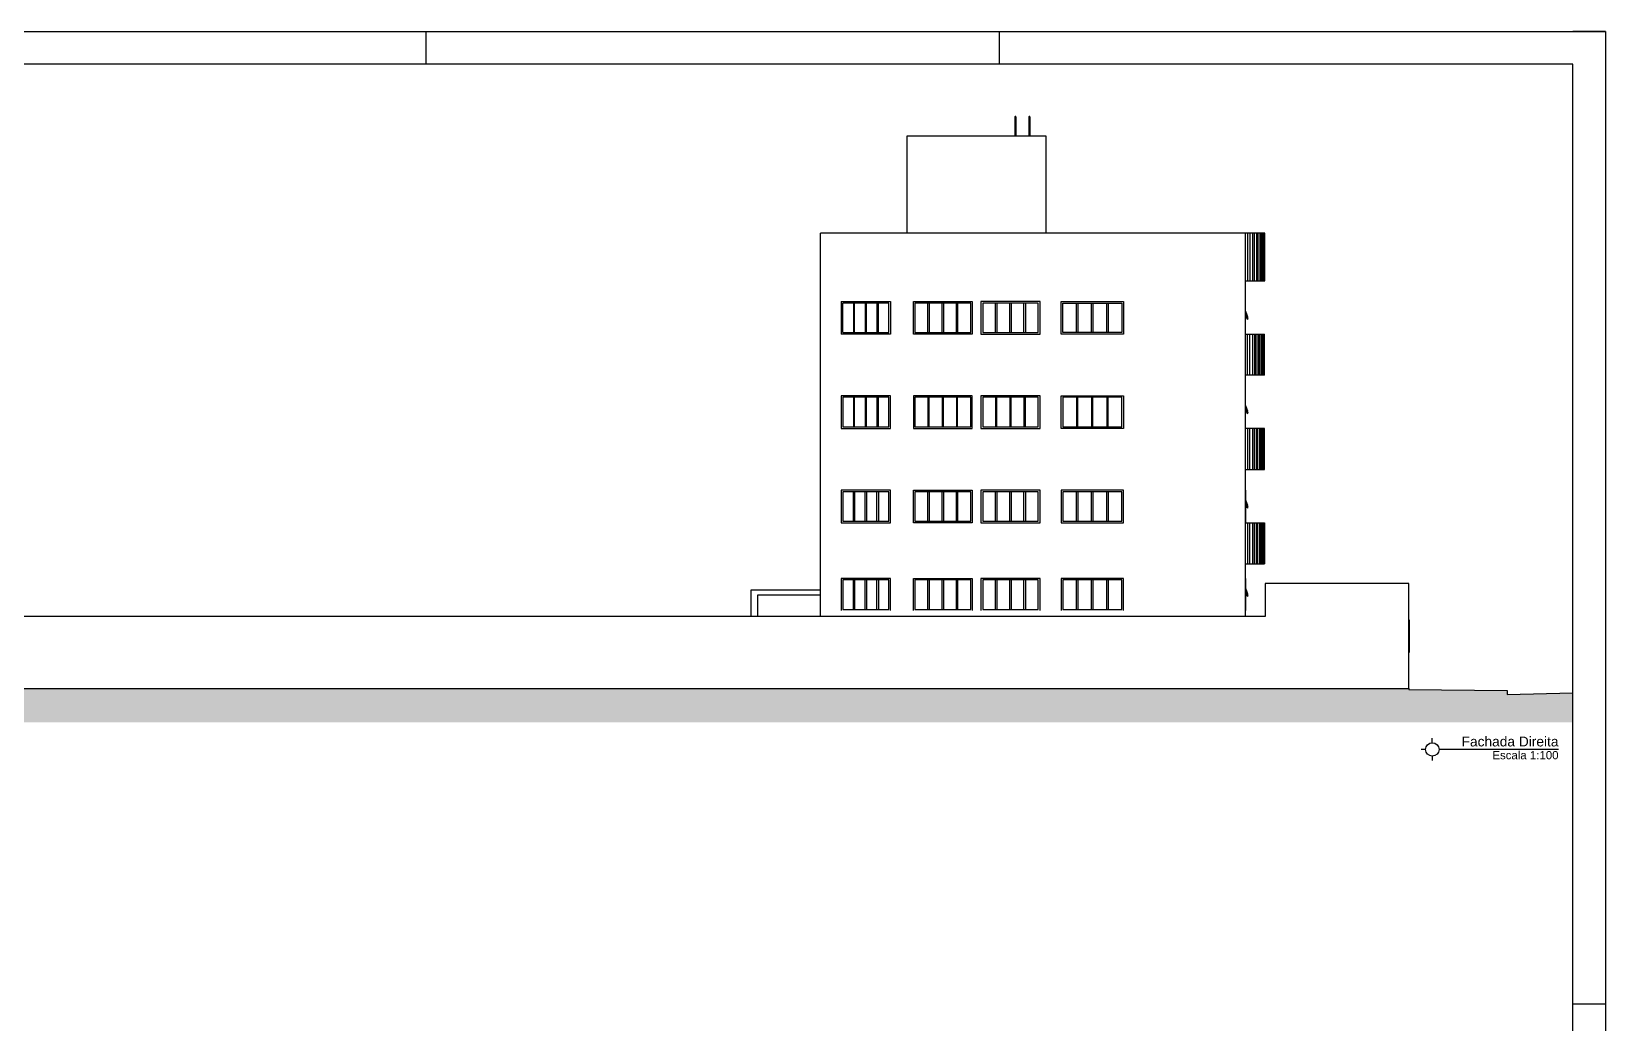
# Model space of a CAD drawing. Extents: x -120 to 1117, y 5 to 675.
# Drawn here: x 130.17 to 178.2, y 98.51 to 128.8 of the extents above; entities that cross this region are included whole.
import ezdxf
from ezdxf.enums import TextEntityAlignment as Align

# ---------------------------------------------------------------- set-up
doc = ezdxf.new("R2010")
doc.units = 0
doc.header["$MEASUREMENT"] = 0
doc.layers.get('0').update_dxf_attribs({"linetype": 'CONTINUOUS'})
for name, color, linetype in [('carimbo', 4, 'CONTINUOUS'), ('LINVISTA', 4, 'CONTINUOUS'), ('texto', 7, 'CONTINUOUS')]:
    doc.layers.add(name, color=color, linetype=linetype)
doc.styles.get("Standard").update_dxf_attribs({"font": 'arial.ttf'})

# ---------------------------------------------------------------- blocks, each defined once
blk = doc.blocks.new('A1')
for p, q in [((481, 594), (481, 584)), ((656, 594), (656, 584)), ((841, 594), (831, 594))]:
    blk.add_line(p, q)
blk.add_lwpolyline([(841, 0), (0, 0), (0, 594), (841, 594)], close=True)
at = {"color": 2}
blk.add_lwpolyline([(831, 10), (831, 584), (30, 584), (30, 10), (831, 10)], dxfattribs=at)
blk.add_lwpolyline([(841, 297), (831, 297)])

msp = doc.modelspace()

# ---------------------------------------------------------------- hatches: boundary and pattern name
at = {"layer": 'LINVISTA'}
h = msp.add_hatch(dxfattribs=at)
h.set_pattern_fill('EARTH', color=13, scale=2, angle=45, style=0)
h.set_pattern_definition([(45, (94.1, 140.71705), (6e-17, 0.7071068), [0.5, -0.5]), (45, (93.9674, 140.84963), (6e-17, 0.7071068), [0.5, -0.5]), (45, (93.83483, 140.9822), (6e-17, 0.7071068), [0.5, -0.5]), (135, (93.83483, 141.0706), (-0.7071068, 1e-16), [0.5, -0.5]), (135, (93.9674, 141.2032), (-0.7071068, 1e-16), [0.5, -0.5]), (135, (94.1, 141.33577), (-0.7071068, 1e-16), [0.5, -0.5])])
h.paths.add_polyline_path([(177.2, 108.605), (175.2, 108.555), (175.2, 108.675), (172.2, 108.705), (172.2, 108.735), (126.892, 108.735), (126.892, 108.705), (124.892, 108.705), (124.892, 107.705), (177.2, 107.705)])

# ---------------------------------------------------------------- linework, layer by layer
at = {"layer": 'carimbo'}
for p, q in [((172.915, 107.08), (172.915, 107.216)), ((172.712, 106.876), (172.575, 106.876)), ((172.915, 106.672), (172.915, 106.536)), ((176.766, 106.876), (173.119, 106.876))]:
    msp.add_line(p, q, dxfattribs=at)
msp.add_circle((172.915, 106.876), 0.204, dxfattribs=at)
at = {"layer": 'LINVISTA'}
for p, q in [((160.176, 126.19), (160.176, 125.605)), ((160.206, 126.19), (160.206, 125.605)), ((160.606, 126.19), (160.606, 125.605)), ((160.636, 126.19), (160.636, 125.605)), ((156.88, 125.605), (156.88, 122.637)), ((161.136, 125.605), (156.88, 125.605)), ((161.136, 122.637), (161.136, 125.605)), ((154.247, 110.935), (154.247, 122.637)), ((167.803, 122.637), (154.247, 122.637)), ((167.202, 122.637), (167.202, 110.935)), ((167.284, 121.188), (167.284, 122.637)), ((167.358, 121.188), (167.358, 122.637)), ((167.425, 122.637), (167.425, 121.188)), ((167.491, 121.188), (167.491, 122.637)), ((167.551, 122.637), (167.551, 121.188)), ((167.602, 121.188), (167.602, 122.637)), ((167.647, 122.637), (167.647, 121.188)), ((167.691, 121.188), (167.691, 122.637)), ((167.721, 122.637), (167.721, 121.188)), ((167.751, 121.188), (167.751, 122.637)), ((167.773, 122.637), (167.773, 121.188)), ((167.788, 121.188), (167.788, 122.637)), ((167.795, 122.637), (167.795, 121.188)), ((167.803, 121.188), (167.803, 122.637)), ((167.202, 121.188), (167.803, 121.188)), ((154.878, 120.556), (156.376, 120.556)), ((154.878, 120.556), (154.878, 119.557)), ((156.331, 120.506), (154.93, 120.506)), ((154.93, 119.606), (154.93, 120.506)), ((155.249, 120.506), (155.249, 119.606)), ((155.286, 119.606), (155.286, 120.506)), ((155.612, 120.506), (155.612, 119.606)), ((155.649, 119.606), (155.649, 120.506)), ((155.968, 120.506), (155.968, 119.606)), ((156.012, 119.606), (156.012, 120.506)), ((156.331, 119.606), (156.331, 120.506)), ((156.376, 120.556), (156.376, 119.557)), ((157.08, 119.557), (157.08, 120.556)), ((157.08, 120.556), (158.875, 120.556)), ((157.125, 120.506), (157.125, 119.606)), ((158.83, 120.506), (157.125, 120.506)), ((157.525, 119.606), (157.525, 120.506)), ((157.562, 120.506), (157.562, 119.606)), ((157.955, 119.606), (157.955, 120.506)), ((158, 120.506), (158, 119.606)), ((158.393, 119.606), (158.393, 120.506)), ((158.43, 120.506), (158.43, 119.606)), ((158.83, 119.606), (158.83, 120.506)), ((158.875, 120.556), (158.875, 119.557)), ((160.944, 120.556), (159.142, 120.556)), ((159.142, 120.556), (159.142, 119.557)), ((160.892, 120.506), (159.194, 120.506)), ((159.194, 120.506), (159.194, 119.606)), ((159.587, 119.606), (159.587, 120.506)), ((159.624, 120.506), (159.624, 119.606)), ((160.024, 119.606), (160.024, 120.506)), ((160.061, 120.506), (160.061, 119.606)), ((160.454, 119.606), (160.454, 120.506)), ((160.499, 120.506), (160.499, 119.606)), ((160.892, 119.606), (160.892, 120.506)), ((160.944, 119.557), (160.944, 120.556)), ((161.589, 119.557), (161.589, 120.556)), ((161.589, 120.556), (163.487, 120.556)), ((161.641, 119.606), (161.641, 120.506)), ((161.641, 120.506), (163.442, 120.506)), ((162.056, 119.606), (162.056, 120.506)), ((162.1, 120.506), (162.1, 119.606)), ((162.516, 119.606), (162.516, 120.506)), ((162.56, 120.506), (162.56, 119.606)), ((162.983, 119.606), (162.983, 120.506)), ((163.02, 120.506), (163.02, 119.606)), ((163.442, 120.506), (163.442, 119.606)), ((163.487, 120.556), (163.487, 119.557)), ((167.217, 120.506), (167.202, 120.506)), ((167.217, 119.557), (167.217, 120.556)), ((167.217, 120.259), (167.276, 120.091)), ((167.298, 120.027), (167.217, 120.249)), ((167.217, 120.13), (167.261, 120.012)), ((167.276, 120.091), (167.269, 120.086)), ((154.93, 119.606), (156.331, 119.606)), ((157.125, 119.606), (158.83, 119.606)), ((159.194, 119.606), (160.892, 119.606)), ((163.442, 119.606), (161.641, 119.606)), ((167.217, 119.606), (167.202, 119.606)), ((167.261, 120.012), (167.298, 120.027)), ((156.376, 119.557), (154.878, 119.557)), ((158.875, 119.557), (157.08, 119.557)), ((159.142, 119.557), (160.944, 119.557)), ((163.487, 119.557), (161.589, 119.557)), ((167.202, 119.557), (167.795, 119.557)), ((167.276, 118.306), (167.276, 119.557)), ((167.35, 118.306), (167.35, 119.557)), ((167.425, 119.557), (167.425, 118.306)), ((167.484, 119.557), (167.484, 118.306)), ((167.543, 118.306), (167.543, 119.557)), ((167.595, 119.557), (167.595, 118.306)), ((167.64, 118.306), (167.64, 119.557)), ((167.677, 119.557), (167.677, 118.306)), ((167.714, 118.306), (167.714, 119.557)), ((167.743, 119.557), (167.743, 118.306)), ((167.766, 118.306), (167.766, 119.557)), ((167.78, 119.557), (167.78, 118.306)), ((167.795, 118.306), (167.795, 119.557)), ((167.795, 118.306), (167.202, 118.306)), ((156.376, 117.678), (154.878, 117.678)), ((154.878, 117.678), (154.878, 116.675)), ((156.331, 117.629), (154.93, 117.629)), ((154.93, 117.629), (154.93, 116.724)), ((155.249, 117.629), (155.249, 116.724)), ((155.286, 116.724), (155.286, 117.629)), ((155.612, 117.629), (155.612, 116.724)), ((155.649, 116.724), (155.649, 117.629)), ((155.968, 117.629), (155.968, 116.724)), ((156.012, 116.724), (156.012, 117.629)), ((156.331, 116.724), (156.331, 117.629)), ((156.376, 116.675), (156.376, 117.678)), ((158.875, 117.678), (157.08, 117.678)), ((157.08, 117.678), (157.08, 116.675)), ((158.83, 117.629), (157.125, 117.629)), ((157.125, 117.629), (157.125, 116.724)), ((157.525, 117.629), (157.525, 116.724)), ((157.562, 116.724), (157.562, 117.629)), ((157.955, 117.629), (157.955, 116.724)), ((158, 116.724), (158, 117.629)), ((158.393, 117.629), (158.393, 116.724)), ((158.43, 116.724), (158.43, 117.629)), ((158.83, 116.724), (158.83, 117.629)), ((158.875, 116.675), (158.875, 117.678)), ((160.944, 117.678), (159.142, 117.678)), ((159.142, 117.678), (159.142, 116.675)), ((160.892, 117.629), (159.194, 117.629)), ((159.194, 117.629), (159.194, 116.724)), ((159.587, 117.629), (159.587, 116.724)), ((159.624, 116.724), (159.624, 117.629)), ((160.024, 117.629), (160.024, 116.724)), ((160.061, 116.724), (160.061, 117.629)), ((160.454, 117.629), (160.454, 116.724)), ((160.499, 116.724), (160.499, 117.629)), ((160.892, 116.724), (160.892, 117.629)), ((160.944, 116.675), (160.944, 117.678)), ((161.589, 116.675), (161.589, 117.678)), ((161.589, 117.678), (163.487, 117.678)), ((163.442, 117.629), (161.641, 117.629)), ((161.641, 117.629), (161.641, 116.724)), ((162.056, 117.629), (162.056, 116.724)), ((162.1, 116.724), (162.1, 117.629)), ((162.516, 117.629), (162.516, 116.724)), ((162.56, 116.724), (162.56, 117.629)), ((162.983, 117.629), (162.983, 116.724)), ((163.02, 116.724), (163.02, 117.629)), ((163.442, 116.724), (163.442, 117.629)), ((163.487, 117.678), (163.487, 116.675)), ((167.217, 117.629), (167.202, 117.629)), ((167.217, 116.675), (167.217, 117.678)), ((167.217, 117.382), (167.276, 117.214)), ((167.298, 117.144), (167.217, 117.367)), ((167.217, 117.253), (167.261, 117.135)), ((167.276, 117.214), (167.269, 117.209)), ((154.93, 116.724), (156.331, 116.724)), ((157.125, 116.724), (158.83, 116.724)), ((159.194, 116.724), (160.892, 116.724)), ((161.641, 116.724), (163.442, 116.724)), ((167.217, 116.724), (167.202, 116.724)), ((167.261, 117.135), (167.298, 117.144)), ((154.878, 116.675), (156.376, 116.675)), ((157.08, 116.675), (158.875, 116.675)), ((159.142, 116.675), (160.944, 116.675)), ((163.487, 116.675), (161.589, 116.675)), ((167.795, 116.675), (167.202, 116.675)), ((167.276, 116.675), (167.276, 115.429)), ((167.35, 115.429), (167.35, 116.675)), ((167.425, 116.675), (167.425, 115.429)), ((167.484, 115.429), (167.484, 116.675)), ((167.543, 116.675), (167.543, 115.429)), ((167.595, 115.429), (167.595, 116.675)), ((167.64, 116.675), (167.64, 115.429)), ((167.677, 115.429), (167.677, 116.675)), ((167.714, 116.675), (167.714, 115.429)), ((167.743, 115.429), (167.743, 116.675)), ((167.766, 116.675), (167.766, 115.429)), ((167.78, 115.429), (167.78, 116.675)), ((167.795, 115.429), (167.795, 116.675)), ((167.202, 115.429), (167.795, 115.429)), ((156.376, 114.796), (154.878, 114.796)), ((154.878, 114.796), (154.878, 113.798)), ((156.331, 114.747), (154.93, 114.747)), ((154.93, 114.747), (154.93, 113.847)), ((155.249, 113.847), (155.249, 114.747)), ((155.286, 114.747), (155.286, 113.847)), ((155.612, 113.847), (155.612, 114.747)), ((155.649, 114.747), (155.649, 113.847)), ((155.968, 113.847), (155.968, 114.747)), ((156.012, 114.747), (156.012, 113.847)), ((156.331, 113.847), (156.331, 114.747)), ((156.376, 113.798), (156.376, 114.796)), ((157.08, 113.798), (157.08, 114.796)), ((157.08, 114.796), (158.875, 114.796)), ((158.83, 114.747), (157.125, 114.747)), ((157.125, 114.747), (157.125, 113.847)), ((157.525, 113.847), (157.525, 114.747)), ((157.562, 114.747), (157.562, 113.847)), ((157.955, 113.847), (157.955, 114.747)), ((158, 114.747), (158, 113.847)), ((158.393, 113.847), (158.393, 114.747)), ((158.43, 114.747), (158.43, 113.847)), ((158.83, 113.847), (158.83, 114.747)), ((158.875, 114.796), (158.875, 113.798)), ((160.944, 114.796), (159.142, 114.796)), ((159.142, 114.796), (159.142, 113.798)), ((160.892, 114.747), (159.194, 114.747)), ((159.194, 114.747), (159.194, 113.847)), ((159.587, 113.847), (159.587, 114.747)), ((159.624, 114.747), (159.624, 113.847)), ((160.024, 113.847), (160.024, 114.747)), ((160.061, 114.747), (160.061, 113.847)), ((160.454, 113.847), (160.454, 114.747)), ((160.499, 114.747), (160.499, 113.847)), ((160.892, 113.847), (160.892, 114.747)), ((160.944, 113.798), (160.944, 114.796)), ((163.487, 114.796), (161.589, 114.796)), ((161.589, 114.796), (161.589, 113.798)), ((163.442, 114.747), (161.641, 114.747)), ((161.641, 114.747), (161.641, 113.847)), ((162.056, 113.847), (162.056, 114.747)), ((162.1, 114.747), (162.1, 113.847)), ((162.516, 113.847), (162.516, 114.747)), ((162.56, 114.747), (162.56, 113.847)), ((162.983, 113.847), (162.983, 114.747)), ((163.02, 114.747), (163.02, 113.847)), ((163.442, 113.847), (163.442, 114.747)), ((163.487, 113.798), (163.487, 114.796)), ((167.217, 114.747), (167.202, 114.747)), ((167.217, 114.796), (167.217, 113.798)), ((167.217, 114.5), (167.276, 114.332)), ((167.298, 114.267), (167.217, 114.49)), ((167.261, 114.252), (167.217, 114.371)), ((167.276, 114.332), (167.269, 114.327)), ((154.93, 113.847), (156.331, 113.847)), ((157.125, 113.847), (158.83, 113.847)), ((159.194, 113.847), (160.892, 113.847)), ((161.641, 113.847), (163.442, 113.847)), ((167.217, 113.847), (167.202, 113.847)), ((167.261, 114.252), (167.298, 114.267)), ((154.878, 113.798), (156.376, 113.798)), ((158.875, 113.798), (157.08, 113.798)), ((159.142, 113.798), (160.944, 113.798)), ((161.589, 113.798), (163.487, 113.798)), ((167.202, 113.798), (167.795, 113.798)), ((167.276, 113.798), (167.276, 112.547)), ((167.35, 112.547), (167.35, 113.798)), ((167.425, 113.798), (167.425, 112.547)), ((167.484, 112.547), (167.484, 113.798)), ((167.543, 113.798), (167.543, 112.547)), ((167.595, 112.547), (167.595, 113.798)), ((167.64, 113.798), (167.64, 112.547)), ((167.677, 112.547), (167.677, 113.798)), ((167.714, 113.798), (167.714, 112.547)), ((167.743, 112.547), (167.743, 113.798)), ((167.766, 113.798), (167.766, 112.547)), ((167.78, 112.547), (167.78, 113.798)), ((167.795, 113.798), (167.795, 112.547)), ((167.202, 112.547), (167.795, 112.547)), ((156.376, 112.099), (154.878, 112.099)), ((154.878, 112.099), (154.878, 111.115)), ((156.331, 112.05), (154.93, 112.05)), ((154.93, 112.05), (154.93, 111.15)), ((155.249, 111.15), (155.249, 112.05)), ((155.286, 112.05), (155.286, 111.15)), ((155.612, 111.15), (155.612, 112.05)), ((155.649, 112.05), (155.649, 111.15)), ((155.968, 111.15), (155.968, 112.05)), ((156.012, 112.05), (156.012, 111.15)), ((156.331, 111.15), (156.331, 112.05)), ((156.376, 111.115), (156.376, 112.099)), ((157.08, 111.115), (157.08, 112.099)), ((157.08, 112.099), (158.875, 112.099)), ((158.83, 112.05), (157.125, 112.05)), ((157.125, 112.05), (157.125, 111.15)), ((157.525, 111.15), (157.525, 112.05)), ((157.562, 112.05), (157.562, 111.15)), ((157.955, 111.15), (157.955, 112.05)), ((158, 112.05), (158, 111.15)), ((158.393, 111.15), (158.393, 112.05)), ((158.43, 112.05), (158.43, 111.15)), ((158.83, 111.15), (158.83, 112.05)), ((158.875, 112.099), (158.875, 111.115)), ((160.944, 112.099), (159.142, 112.099)), ((159.142, 112.099), (159.142, 111.115)), ((160.892, 112.05), (159.194, 112.05)), ((159.194, 112.05), (159.194, 111.15)), ((159.587, 111.15), (159.587, 112.05)), ((159.624, 112.05), (159.624, 111.15)), ((160.024, 111.15), (160.024, 112.05)), ((160.061, 112.05), (160.061, 111.15)), ((160.454, 111.15), (160.454, 112.05)), ((160.499, 112.05), (160.499, 111.15)), ((160.892, 111.15), (160.892, 112.05)), ((160.944, 111.115), (160.944, 112.099)), ((163.487, 112.099), (161.589, 112.099)), ((161.589, 112.099), (161.589, 111.115)), ((163.442, 112.05), (161.641, 112.05)), ((161.641, 112.05), (161.641, 111.15)), ((162.056, 111.15), (162.056, 112.05)), ((162.1, 112.05), (162.1, 111.15)), ((162.516, 111.15), (162.516, 112.05)), ((162.56, 112.05), (162.56, 111.15)), ((162.983, 111.15), (162.983, 112.05)), ((163.02, 112.05), (163.02, 111.15)), ((163.442, 111.15), (163.442, 112.05)), ((163.487, 111.115), (163.487, 112.099)), ((167.217, 112.05), (167.202, 112.05)), ((167.217, 112.099), (167.217, 111.115)), ((172.2, 111.939), (167.81, 111.939)), ((167.81, 111.939), (167.81, 110.935)), ((172.2, 108.735), (172.2, 111.939)), ((154.247, 111.736), (152.119, 111.736)), ((152.119, 111.736), (152.119, 110.935)), ((154.247, 111.586), (152.319, 111.586)), ((152.319, 111.586), (152.319, 110.935)), ((167.217, 111.803), (167.276, 111.634)), ((167.298, 111.57), (167.217, 111.793)), ((167.261, 111.555), (167.217, 111.674)), ((167.261, 111.555), (167.298, 111.57)), ((167.276, 111.634), (167.269, 111.629)), ((154.93, 111.15), (156.331, 111.15)), ((157.125, 111.15), (158.83, 111.15)), ((159.194, 111.15), (160.892, 111.15)), ((161.641, 111.15), (163.442, 111.15)), ((167.217, 111.15), (167.202, 111.15)), ((152.119, 110.935), (126.892, 110.935)), ((167.81, 110.935), (152.119, 110.935)), ((172.222, 110.787), (172.2, 110.787)), ((172.222, 109.838), (172.222, 110.836)), ((172.2, 109.887), (172.222, 109.887)), ((126.892, 108.735), (172.2, 108.735))]:
    msp.add_line(p, q, dxfattribs=at)
msp.add_lwpolyline([(172.2, 108.735), (172.2, 108.705), (175.2, 108.675), (175.2, 108.555), (177.2, 108.605)], dxfattribs=at)
for centre in [(160.191, 126.19), (160.621, 126.19)]:
    msp.add_arc(centre, 0.015, 360, 180, dxfattribs=at)

# ---------------------------------------------------------------- block references
at = {"layer": 'carimbo', "xscale": 0.1000000000003638, "yscale": 0.1000000000003638, "zscale": 0.1000000000003638}
msp.add_blockref('A1', (94.1, 69.4), dxfattribs=at)

# ---------------------------------------------------------------- texts
at = {"layer": 'texto', "color": 6}
msp.add_text('Fachada Direita', height=0.3, dxfattribs=at).set_placement((176.766, 106.968), align=Align.RIGHT)
at = {"layer": 'texto'}
msp.add_text('Escala 1:100', height=0.25, dxfattribs=at).set_placement((176.766, 106.576), align=Align.RIGHT)

doc.saveas('drawing.dxf')
